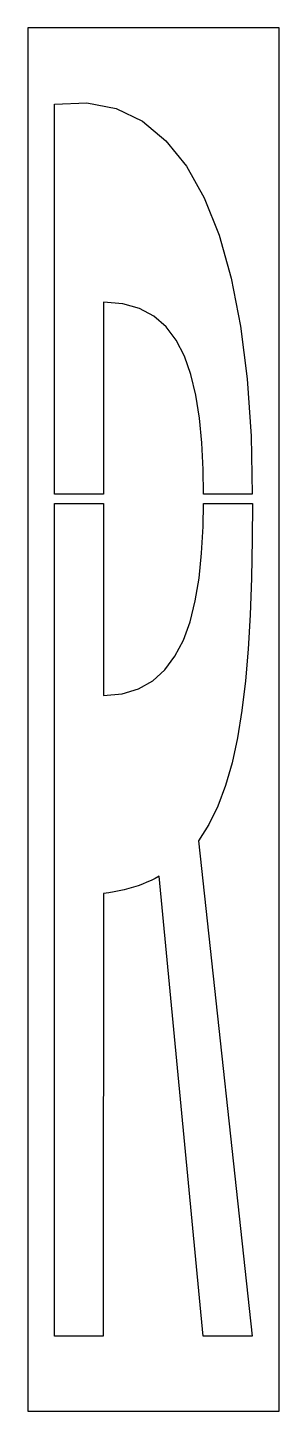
# Model space of a CAD drawing. Extents: x 0 to 20, y 0 to 110.
import ezdxf

# ---------------------------------------------------------------- set-up
doc = ezdxf.new("R2010")
doc.units = 0
doc.layers.add('CUT', color=7, linetype='Continuous')
doc.layers.add('OUTSIDE', color=1, linetype='Continuous')

msp = doc.modelspace()

# ---------------------------------------------------------------- linework, layer by layer
at = {"layer": 'CUT'}
for points in [[(10.9814, 101.0159), (12.618, 98.9775), (14.0292, 96.4687), (15.215, 93.4993), (16.1754, 90.0889), (16.9202, 86.2767), (17.4494, 82.0823), (17.763, 77.5155), (17.855, 72.9131), (13.9665, 72.9131), (13.941, 74.8695), (13.8332, 76.9961), (13.647, 78.9659), (13.3628, 80.7789), (12.9708, 82.4253), (12.4514, 83.8855), (11.8046, 85.1497), (11.001, 86.2179), (10.0308, 87.0607), (8.894, 87.6781), (7.5612, 88.0505), (6.0324, 88.1779), (6.0324, 85.5711), (6.0324, 82.9643), (6.0324, 80.3575), (6.0324, 77.7507), (6.0324, 75.1439), (6.0324, 72.9131), (2.1418, 72.9131), (2.1418, 79.4559), (2.1418, 87.6193), (2.1418, 95.7827), (2.1418, 103.9265), (4.6996, 104.0343), (7.032, 103.5639), (9.1194, 102.5545)], [(17.7826, 66.2357), (17.6846, 63.3251), (17.5278, 60.6007), (17.3122, 58.0723), (17.028, 55.7203), (16.6752, 53.5447), (16.244, 51.5553), (15.7246, 49.7423), (15.1072, 48.1057), (14.4016, 46.6455), (13.5784, 45.3519), (17.8316, 5.9657), (13.9606, 5.9657), (10.4522, 42.5393), (10.1386, 42.3727), (9.8054, 42.2061), (9.4722, 42.0591), (9.1292, 41.9121), (8.7764, 41.7847), (8.4138, 41.6671), (8.0414, 41.5593), (7.6592, 41.4613), (7.2672, 41.3731), (6.8654, 41.2947), (6.4538, 41.2261), (6.0324, 41.1673), (6.0324, 38.2371), (6.0324, 35.3069), (6.0226, 32.3669), (6.0226, 29.4367), (6.0226, 26.5065), (6.0128, 23.5665), (6.0128, 20.6363), (6.003, 17.6963), (6.003, 14.7661), (6.003, 11.8261), (6.003, 8.8959), (6.003, 5.9657), (5.6796, 5.9657), (5.3562, 5.9657), (5.0328, 5.9657), (4.7094, 5.9657), (4.386, 5.9657), (4.0724, 5.9657), (3.749, 5.9657), (3.4256, 5.9657), (3.112, 5.9657), (2.7886, 5.9657), (2.4652, 5.9657), (2.1418, 5.9657), (2.1418, 14.1193), (2.1418, 22.2729), (2.1418, 30.4363), (2.1418, 38.5997), (2.1418, 46.7729), (2.1418, 54.9461), (2.1418, 63.1193), (2.1418, 71.2925), (2.1418, 72.1611), (6.0324, 72.1611), (6.0324, 69.9303), (6.0324, 67.3235), (6.0324, 64.7167), (6.0324, 62.1099), (6.0324, 59.5031), (6.0324, 56.8963), (7.5122, 57.0433), (8.8156, 57.4353), (9.9426, 58.0723), (10.903, 58.9445), (11.7066, 60.0225), (12.373, 61.2965), (12.912, 62.7763), (13.3236, 64.4227), (13.6176, 66.2455), (13.8234, 68.2251), (13.941, 70.3517), (13.9645, 72.1611), (17.8582, 72.1611), (17.8414, 69.3325)]]:
    msp.add_lwpolyline(points, close=True, dxfattribs=at)
at = {"layer": 'OUTSIDE'}
msp.add_lwpolyline([(0, 0), (20, 0), (20, 110), (0, 110)], close=True, dxfattribs=at)

doc.saveas('drawing.dxf')
